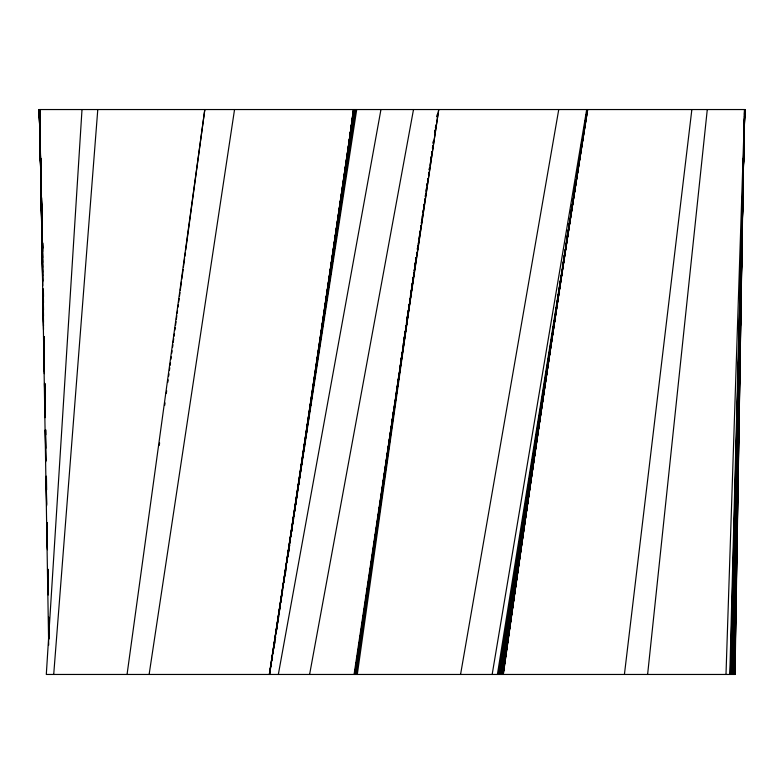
<?xml version="1.0" encoding="UTF-8"?>
<svg xmlns="http://www.w3.org/2000/svg" width="784" height="784" viewBox="0 0 784 784"><rect width="100%" height="100%" fill="white"/><g stroke="black" fill="none" stroke-linecap="round" stroke-linejoin="round"><path stroke-width="1.18" d="M742.83 193.913L743.408 158.456L734.814 674.456L743.536 158.456L733.893 674.456M743.624 145.011L743.967 124.215M734.363 674.456L738.881 417.676M738.93 415.236L739.655 373.654M739.704 371.214L740.429 329.643M740.498 325.968L741.233 284.396M741.272 281.956L741.987 241.599M742.046 237.934L742.762 197.588L735.039 674.456L46.305 674.456L82.006 109.544M742.84 192.697L743.448 158.456M743.614 148.676L744.045 124.215L743.634 149.901M743.624 153.566L744.143 124.215L743.614 156.006M733.412 674.456L744.271 124.215L732.432 674.456M744.418 116.885L744.565 109.544M744.398 114.435L744.486 109.544M732.932 674.456L744.33 124.215M744.398 120.55L744.633 109.544L725.994 674.456M731.923 674.456L744.731 109.544L744.418 121.775M730.874 674.456L744.771 109.544L39.229 109.544L40.366 156.006L39.22 109.544L40.366 153.566M731.403 674.456L744.761 109.544L729.796 674.456M730.335 674.456L744.8 109.544L730.61 674.456M53.714 674.456L97.784 109.544M647.613 674.456L707.286 109.544M624.417 674.456L691.86 109.544M345.107 172.588L345.43 170.157M345.744 167.737L346.067 165.306L345.783 167.737M159.289 445.341L159.613 442.911M164.699 405.338L165.061 402.907M166.345 393.215L166.669 390.785M167.815 382.298L168.188 379.877M168.638 376.242L169.001 373.821M169.462 370.175L169.785 367.755M170.118 365.334L170.481 362.904M170.932 359.268L171.304 356.847M171.755 353.212L172.127 350.781M172.578 347.145L172.95 344.725M173.235 342.294L173.725 338.659M174.058 336.238L174.43 333.808M174.871 330.172L175.244 327.751M175.528 325.331L176.067 321.685M176.351 319.264L176.841 315.629M177.174 313.208L177.547 310.778M177.988 307.142L178.37 304.721M178.644 302.291L179.193 298.655M179.467 296.234L180.006 292.599M180.291 290.168L181.486 281.681M181.77 279.261L183.133 269.559M183.407 267.138L184.612 258.651M184.887 256.231L185.426 252.595M185.7 250.165L204.81 109.544L127.057 674.456M357.298 674.456L414.021 273.204M417.794 246.529L417.431 248.959L417.774 246.529M503.299 674.456L526.819 507.16M527.671 501.103L527.23 504.739L528.504 496.252M528.093 498.673L528.357 496.252M529.21 490.196L528.769 493.832L530.062 485.345M529.631 487.766L529.896 485.345M530.307 482.915L530.758 479.279M531.16 476.858L531.434 474.438M532.022 470.792L532.297 468.371M532.699 465.951L533.042 463.52M534.237 455.034L534.58 452.613M535.776 444.126L536.119 441.706M403.084 347.145L356.142 674.456L411.669 288.963M403.427 344.725L404.652 336.238M404.995 333.808L405.348 331.387M405.691 328.966L406.21 325.331M406.563 322.9L406.906 320.48M407.259 318.049L407.602 315.629M408.131 311.993L408.474 309.562M408.817 307.142L409.17 304.721M409.689 301.085L410.042 298.655M410.385 296.234L410.738 293.804M411.953 285.327L412.296 282.897M412.012 286.532L413.237 278.046M413.58 275.625L413.932 273.204M414.805 267.138L414.285 270.774L415.569 262.287L415.157 264.718M526.936 507.16L502.946 674.456L546.526 373.821M530.415 482.915L531.63 474.438M531.973 472.007L533.198 463.52M533.541 461.1L533.894 458.669M534.237 456.249L534.757 452.613M535.109 450.192L535.452 447.762M535.805 445.341L536.325 441.706M536.668 439.275L537.02 436.855M537.363 434.424L537.716 432.004M538.236 428.368L538.588 425.947M538.931 423.517L539.284 421.096M539.804 417.46L540.147 415.03M540.499 412.609L540.842 410.179M542.058 401.702L542.41 399.272M503.201 674.456L537.167 436.855M537.51 434.424L537.863 432.004M538.206 429.583L538.726 425.947M539.069 423.517L539.421 421.096M539.764 418.666L540.284 415.03M540.637 412.609L540.98 410.179M541.323 407.758L541.675 405.338M542.195 401.702L542.538 399.272M542.881 396.851L543.234 394.421M544.449 385.944L544.792 383.513M393.666 410.747L355.279 674.456L408.572 310.346M394.019 408.327L395.244 399.86M395.597 397.439L397.557 384.14M397.89 381.72L399.174 373.253M399.83 368.411L399.536 370.832M400.173 365.991L401.496 357.524M401.761 355.103L402.163 352.682M402.643 349.056L402.996 346.636L402.515 350.272L403.819 341.804M404.23 338.169L404.583 335.748L404.113 339.384L405.426 330.917M405.289 330.917L404.936 333.327L405.357 330.917M405.632 328.496L405.985 326.075M406.514 322.449L406.867 320.029M407.219 317.608L407.572 315.188M408.807 306.72L409.16 304.3M533.208 463.971L502.554 674.456L555.19 316.393L553.151 329.701M533.561 461.551L534.796 453.083M535.149 450.673L536.383 442.196M536.736 439.785L537.089 437.364M537.442 434.944L538.677 426.476M539.02 424.056L540.254 415.589M540.607 413.168L540.96 410.747M541.313 408.327L541.842 404.701M542.195 402.28L542.548 399.86L501.358 674.456L570.84 214.787L499.633 674.456L587.451 109.544M543.253 395.028L542.9 397.439L544.978 384.14L543.714 392.608M543.782 391.392L544.135 388.972M544.488 386.561L544.841 384.14M545.194 381.72L545.723 378.094M546.076 375.673L546.428 373.253M546.781 370.832L547.134 368.411M547.653 364.785L548.006 362.365M548.359 359.944L548.712 357.524M549.947 349.056L550.299 346.636M546.879 371.391L548.104 362.904M548.457 360.483L548.81 358.053M549.163 355.632L549.692 351.996M550.045 349.576L550.397 347.145M550.74 344.725L551.093 342.294M551.622 338.659L551.975 336.238M553.034 328.966L553.377 326.536M553.906 322.9L554.259 320.48M285.494 572.839L285.856 570.419M287.816 557.12L288.169 554.7M288.532 552.279L288.884 549.858M289.247 547.438L289.6 545.017M290.139 541.391L290.492 538.971M290.844 536.55L291.207 534.129M291.56 531.719L292.099 528.083M292.452 525.662L292.814 523.251M293.167 520.831L293.52 518.41M293.882 515.99L295.127 507.522M295.49 505.102L297.45 491.793M297.802 489.373L353.809 109.544L326.066 299.459M304.29 448.252L304.643 445.831M305.878 437.364L306.23 434.944M308.876 416.794L309.229 414.383M309.758 410.747L310.111 408.327M310.464 405.906L310.817 403.495M311.17 401.075L311.699 397.439M312.052 395.028L312.404 392.608M312.757 390.187L313.286 386.561L311.924 395.028M313.639 384.14L313.992 381.72M314.345 379.299L314.698 376.879L314.413 379.299M315.932 368.411L316.285 365.991L316.001 368.411M317.412 358.739L317.941 355.103L316.638 363.57L317.059 361.15M318.647 350.272L318.294 352.682L321.754 328.496L320.597 336.963M322.106 326.075L353.682 109.544M308.935 416.794L309.288 414.383M310.523 405.906L310.876 403.495M311.228 401.075L311.581 398.654M312.11 395.028L312.463 392.608M312.816 390.187L313.169 387.766M313.708 384.14L314.061 381.72M315.648 370.832L313.531 384.14M319 347.851L320.235 339.384M322.185 326.075L322.538 323.655M322.89 321.234L324.125 312.767M324.478 310.346L325.713 301.879M354.985 674.456L393.646 410.747L391.677 424.056M405.71 328.496L406.063 326.075L405.789 328.496M406.955 320.029L406.426 323.655L407.749 315.188M407.308 317.608L407.66 315.188M408.023 312.767L408.376 310.346L408.111 312.767M408.905 306.72L409.258 304.3M409.611 301.879L409.973 299.459M411.208 290.991L411.561 288.571M411.923 286.16L412.276 283.739M412.805 280.104L413.158 277.693M413.521 275.272L413.874 272.852M415.108 264.384L415.471 261.964M417.421 248.655L417.774 246.235M410.885 294.627L408.827 307.926L409.366 304.3M414.805 268.01L412.717 281.319L413.295 277.693M415.157 265.59L416.402 257.123L415.971 259.543M416.608 254.702L417.117 252.281M417.47 249.871L418.725 241.403L418.293 243.814M419.077 238.983L420.322 230.516L419.901 232.926M421.39 223.254L422.635 214.787L422.223 217.207M423.35 209.945L422.997 212.366L423.301 209.945M423.703 207.525L424.242 203.899L423.83 206.319M425.663 194.226L425.31 196.637L425.624 194.226M426.016 191.806L426.555 188.17L426.153 190.59M427.623 180.918L427.976 178.497M429.936 165.189L430.298 162.768M431.896 151.88L431.543 154.301L431.876 151.88M561.236 275.272L560.874 277.693L561.334 275.272M562.481 266.805L562.834 264.384M288.62 552.279L288.982 549.858M289.335 547.438L289.698 545.017M290.952 536.55L291.305 534.129M291.668 531.719L292.03 529.298M293.285 520.831L293.637 518.41M294 515.99L294.353 513.569M294.715 511.148L295.254 507.522M295.607 505.102L295.97 502.681M296.332 500.261L296.685 497.84M297.048 495.429L297.587 491.793M297.94 489.373L298.302 486.962M298.655 484.541L299.018 482.121M299.38 479.7L299.909 476.074M300.272 473.654L300.635 471.233M300.987 468.812L302.242 460.345M302.604 457.925L302.957 455.504M303.32 453.083L304.574 444.616L292.314 525.662M306.907 428.897L304.937 442.196L354.868 109.544L269.559 674.456L355.701 109.544L269.343 674.456L356.71 109.544M307.259 426.476L309.229 413.168M309.592 410.747L311.562 397.439M315.864 368.411L317.834 355.103M318.196 352.682L354.221 109.544L282.936 587.363M391.314 426.476L354.691 674.456L438.726 109.544L354.074 674.456M409.718 301.879L410.071 299.459M410.434 297.038L410.787 294.627M411.688 288.571L411.149 292.207L412.492 283.739L412.041 286.16M413.648 275.272L414.011 272.852M414.364 270.431L414.716 268.01M415.079 265.59L415.618 261.964M416.686 254.702L417.039 252.281M417.402 249.871L417.941 246.235M419.009 238.983L419.548 235.347M421.331 223.254L421.87 219.628M427.584 180.918L427.946 178.497M532.444 468.812L502.025 674.456L562.246 270.431M532.806 466.392L538.706 426.476M539.069 424.056L541.038 410.747M541.391 408.327L542.646 399.86M542.998 397.439L543.361 395.028M548.908 357.524L547.653 365.991L549.702 352.682L549.27 355.103M551.23 341.804L549.986 350.272L552.789 332.122M551.593 339.384L551.946 336.963M552.308 334.543L552.661 332.122M553.024 329.701L553.563 326.075M553.916 323.655L554.278 321.234M554.631 318.814L554.994 316.393M555.533 312.767L555.885 310.346M556.963 303.094L557.316 300.674M557.855 297.038L558.218 294.627M558.571 292.207L559.11 288.571M562.608 268.01L564.598 254.702M564.95 252.281L565.313 249.871L562.579 268.01M566.94 238.983L565.676 247.45L568.478 229.3M567.302 236.562L567.655 234.142M568.018 231.721L568.38 229.3M568.743 226.88L569.282 223.254M571.085 211.161L571.448 208.74M273.734 649.054L274.096 646.633M274.459 644.213L274.821 641.792M275.184 639.372L275.537 636.951M276.086 633.325L277.164 626.063L276.674 629.699M277.889 621.232L277.526 623.652L277.948 621.232M278.251 618.811L280.231 605.503L279.035 613.97M282.583 589.774L280.594 603.082L281.035 600.662M274.488 644.213L274.861 641.792M275.223 639.372L275.586 636.951M278.31 618.811L278.673 616.391M281.407 598.241L281.77 595.83M282.132 593.41L282.671 589.774M283.044 587.363L283.406 584.942M283.769 582.522L284.131 580.101M284.494 577.681L285.768 569.213M286.131 566.793L286.493 564.372M286.856 561.952L291.952 528.083M561.697 272.852L562.059 270.431M562.608 266.805L562.971 264.384M563.333 261.964L563.696 259.543M564.059 257.123L564.421 254.702M564.784 252.281L565.146 249.871M565.695 246.235L566.058 243.814M566.42 241.403L566.783 238.983M567.146 236.562L567.508 234.142M568.782 225.674L569.145 223.254M149.117 674.456L234.543 109.544M573.957 194.226L571.213 212.366L576.289 179.703M574.319 191.806L576.152 179.703M576.701 176.077L577.063 173.656M577.426 171.235L577.798 168.815M578.161 166.404L578.523 163.983M581.267 145.834L581.63 143.413M562.206 270.431L500.564 674.456L581.042 149.47L580.601 151.88M568.851 226.88L569.958 219.628M570.331 217.207L570.693 214.787M571.066 212.366L571.624 208.74M571.987 206.319L572.359 203.899M572.732 201.478L573.094 199.058M573.467 196.637L573.839 194.226M574.202 191.806L574.76 188.17M575.123 185.759L575.495 183.338M576.603 176.077L576.975 173.656M577.338 171.235L577.71 168.815M584.384 127.694L584.933 124.058L584.541 126.479M576.661 177.292L579.474 159.142M579.856 156.722L580.229 154.301M498.585 674.456L587.637 109.544M497.399 674.456L587.706 109.544M492.166 674.456L586.687 109.544M460.561 674.456L558.747 109.544M278.34 674.456L380.955 109.544M309.602 674.456L413.501 109.544M39.572 115.66L39.376 109.544L41.17 195.138M39.857 124.215L40.386 140.111M40.984 158.456L41.15 163.346M40.503 158.456L41.15 182.907M41.924 212.258L41.542 197.588L41.954 217.148M40.464 158.456L41.15 187.797M42.62 242.824L42.738 247.715M39.229 109.544L40.386 156.006M41.954 224.489L41.346 197.588L41.944 218.373M42.708 248.94L42.571 242.824L42.718 251.39M41.405 197.588L41.934 219.589M41.15 190.247L39.269 109.544L41.16 192.697M42.738 257.495L42.414 242.824L42.738 262.385M41.934 226.929L41.307 197.588L41.944 230.594M43.375 289.286L43.512 296.626M42.248 242.824L42.738 267.285M43.247 289.286L43.502 302.742M44.247 336.973L44.306 339.423M39.435 109.544L41.954 234.269M42.738 272.175L42.179 242.824L42.718 275.841M43.14 289.286L43.522 310.072M44.12 336.973L44.286 346.763M42.728 285.621L39.592 109.544L41.944 236.709M43.512 316.187L43.032 289.286L43.502 322.302M43.973 336.973L44.286 355.319M44.884 383.445L45.08 395.665M45.786 429.906L45.854 434.797M39.592 109.544L41.944 239.159M42.071 242.824L42.718 280.731M43.826 336.973L44.306 365.099M44.688 383.445L45.08 406.671M45.56 429.906L45.864 448.242M46.423 476.368L46.648 489.824M47.285 522.83L47.422 531.395M48.147 569.302L48.226 574.192M42.728 281.956L39.69 109.544L48.686 645.105M42.855 289.286L43.502 325.968M43.698 336.973L44.296 371.214M45.07 415.236L44.512 383.445L45.07 417.676M45.874 460.473L45.335 429.906L45.854 461.698M46.148 476.368L46.648 504.494M47.422 548.506L46.971 522.83L47.422 549.731M48.216 593.753L47.785 569.302L48.226 594.978M48.99 637.774L48.628 616.988L49.01 638.989M42.787 289.286L43.512 329.643M43.639 336.973L44.296 373.654M46.119 476.368L46.638 505.719M346.861 159.25L346.548 161.671L346.891 159.25M347.665 153.184L347.185 156.82L347.684 153.184M353.417 109.544L347.988 150.763L353.417 109.544M416.255 257.436L415.883 259.867L416.206 257.436M401.408 357.524L401.055 359.944L401.457 357.524M403.701 341.804L403.348 344.215L403.76 341.804M306.936 430.102L306.583 432.523L306.985 430.102M308.524 419.215L308.171 421.635L308.582 419.215M421.037 225.674L420.675 228.095L420.979 225.674M424.948 199.058L424.595 201.478L424.908 199.058M427.27 183.338L426.908 185.759L427.231 183.338M428.868 172.451L428.515 174.871L428.838 172.451M429.583 167.609L429.22 170.03L429.554 167.609M431.18 156.722L430.828 159.142L431.161 156.722M432.788 145.834L432.435 148.254L432.768 145.834M433.503 141.002L433.14 143.413L433.483 141.002M435.1 130.115L434.748 132.525L435.091 130.115M435.816 125.273L435.453 127.694L435.806 125.273M437.413 114.386L437.06 116.806L437.413 114.386M556.611 306.72L555.542 313.982L556.611 306.72M557.502 300.674L556.963 304.3L557.512 300.674M559.805 284.945L557.855 298.253L559.884 284.945M560.521 280.104L560.168 282.524L560.609 280.104M547.301 368.411L545.331 381.72L547.34 368.411M272.469 657.521L272.117 659.942L272.489 657.521M583.267 134.946L581.414 147.049L583.227 134.946M584.011 130.115L583.639 132.525L583.972 130.115M585.677 119.227L585.305 121.647L585.658 119.227M586.422 114.386L586.05 116.806L586.412 114.386M587.157 109.544L586.795 111.965L587.157 109.544"/></g></svg>
